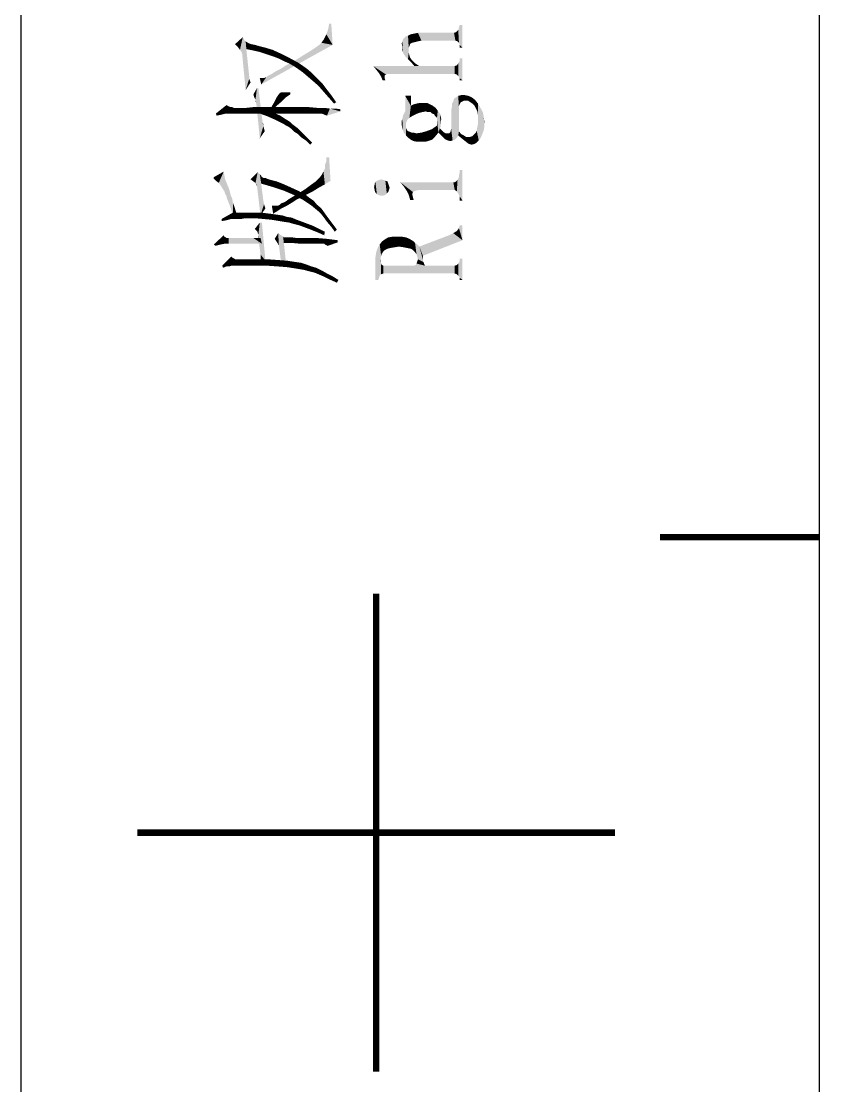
# Model space of a CAD drawing. Header units: millimetres. Extents: x 336 to 634, y 189 to 399.
# Drawn here: x 336.55 to 361.65, y 312 to 345.32 of the extents above; entities that cross this region are included whole.
import ezdxf

# ---------------------------------------------------------------- set-up
doc = ezdxf.new("R2010")
doc.units = ezdxf.units.MM

msp = doc.modelspace()

# ---------------------------------------------------------------- linework, layer by layer
at = {"color": 3, "linetype": 'Continuous'}
msp.add_line((336.54993, 189.17685), (336.54993, 399.17685), dxfattribs=at)
at = {"color": 7, "linetype": 'Continuous'}
msp.add_line((361.54993, 194.17685), (361.54993, 394.17685), dxfattribs=at)
at = {"color": 7, "linetype": 'Continuous', "const_width": 0.2}
for points in [[(361.54993, 329.17685), (356.54993, 329.17685)], [(347.66646, 327.40102), (347.66646, 312.44478)], [(340.18834, 319.9229), (355.14458, 319.9229)]]:
    msp.add_lwpolyline(points, dxfattribs=at)
at = {"color": 3, "linetype": 'Continuous'}
for points in [[(346.16913, 345.1164), (346.19129, 345.24935), (346.30207, 344.58462)], [(346.19129, 345.24935), (346.25776, 345.24935), (346.30207, 344.58462)], [(350.27933, 344.58462), (350.25717, 345.1164), (350.27933, 345.20503)], [(350.27933, 344.58462), (350.27933, 345.20503), (350.36796, 344.49599)], [(350.36796, 344.49599), (350.27933, 345.20503), (350.36796, 345.20503)], [(346.05834, 344.82836), (346.10266, 344.91698), (346.30207, 344.58462)], [(346.10266, 344.91698), (346.14697, 345.02777), (346.30207, 344.58462)], [(346.14697, 345.02777), (346.16913, 345.1164), (346.30207, 344.58462)], [(348.66184, 344.14148), (348.59536, 344.85051), (348.66184, 344.87267)], [(348.75047, 344.62894), (348.66184, 344.87267), (348.75047, 344.91698)], [(348.66184, 344.14148), (348.66184, 344.87267), (348.68399, 344.34089)], [(348.68399, 344.40736), (348.68399, 344.34089), (348.66184, 344.87267)], [(348.68399, 344.49599), (348.68399, 344.40736), (348.66184, 344.87267)], [(348.70615, 344.54031), (348.68399, 344.49599), (348.66184, 344.87267)], [(348.72831, 344.60678), (348.70615, 344.54031), (348.66184, 344.87267)], [(348.75047, 344.62894), (348.72831, 344.60678), (348.66184, 344.87267)], [(348.79478, 344.6511), (348.75047, 344.91698), (348.86125, 344.93914)], [(348.75047, 344.91698), (348.79478, 344.6511), (348.75047, 344.62894)], [(348.86125, 344.93914), (348.88341, 344.67325), (348.79478, 344.6511)], [(348.97204, 344.69541), (348.86125, 344.93914), (348.97204, 344.9613)], [(348.97204, 344.69541), (348.88341, 344.67325), (348.86125, 344.93914)], [(348.97204, 344.9613), (349.08283, 344.71757), (348.97204, 344.69541)], [(349.08283, 344.71757), (348.97204, 344.9613), (350.10207, 344.9613)], [(350.10207, 344.9613), (350.14638, 344.71757), (349.08283, 344.71757)], [(350.14638, 344.71757), (350.10207, 344.9613), (350.16854, 344.98346)], [(350.16854, 344.98346), (350.21285, 344.69541), (350.14638, 344.71757)], [(350.21285, 344.69541), (350.16854, 344.98346), (350.23501, 345.04993)], [(350.23501, 345.04993), (350.25717, 344.6511), (350.21285, 344.69541)], [(350.25717, 344.6511), (350.23501, 345.04993), (350.25717, 345.1164)], [(350.25717, 345.1164), (350.27933, 344.58462), (350.25717, 344.6511)], [(343.33298, 344.51815), (343.24435, 344.60678), (343.48809, 344.82836)], [(343.48809, 344.82836), (343.39946, 344.42952), (343.33298, 344.51815)], [(343.48809, 344.82836), (343.44377, 344.36305), (343.39946, 344.42952)], [(343.48809, 344.82836), (343.46593, 344.31874), (343.44377, 344.36305)], [(343.48809, 344.82836), (343.57671, 343.16655), (343.46593, 344.31874)], [(343.48809, 344.82836), (343.5324, 344.73973), (343.57671, 343.16655)], [(343.57671, 343.16655), (343.5324, 344.73973), (343.57671, 344.69541)], [(343.59887, 344.45168), (343.57671, 344.69541), (343.64319, 344.6511)], [(343.57671, 343.16655), (343.57671, 344.69541), (343.59887, 344.45168)], [(343.64319, 344.6511), (343.82045, 344.40736), (343.59887, 344.45168)], [(343.64319, 344.6511), (343.6875, 344.62894), (343.82045, 344.40736)], [(343.6875, 344.62894), (343.75397, 344.60678), (343.82045, 344.40736)], [(343.82045, 344.40736), (343.75397, 344.60678), (343.86476, 344.58462)], [(343.86476, 344.58462), (344.01986, 344.36305), (343.82045, 344.40736)], [(344.01986, 344.36305), (343.86476, 344.58462), (344.01986, 344.54031)], [(344.01986, 344.54031), (344.19712, 344.49599), (344.21928, 344.29658)], [(344.01986, 344.54031), (344.21928, 344.29658), (344.01986, 344.36305)], [(344.21928, 343.56538), (346.30207, 344.58462), (344.06418, 343.34381)], [(344.21928, 343.56538), (344.24144, 343.58754), (346.30207, 344.58462)], [(344.24144, 343.58754), (344.2636, 343.6097), (346.30207, 344.58462)], [(344.2636, 343.6097), (344.30791, 343.63186), (346.30207, 344.58462)], [(344.30791, 343.63186), (344.39654, 343.67617), (346.30207, 344.58462)], [(344.39654, 343.67617), (344.46301, 343.72049), (346.30207, 344.58462)], [(344.46301, 343.72049), (344.5738, 343.78696), (346.30207, 344.58462)], [(344.5738, 343.78696), (344.70674, 343.85343), (346.30207, 344.58462)], [(344.70674, 343.85343), (344.83969, 343.94206), (346.30207, 344.58462)], [(344.83969, 343.94206), (345.12773, 344.09716), (346.30207, 344.58462)], [(345.12773, 344.09716), (345.37147, 344.25226), (346.30207, 344.58462)], [(345.37147, 344.25226), (345.59304, 344.38521), (346.30207, 344.58462)], [(345.59304, 344.38521), (345.79245, 344.51815), (346.30207, 344.58462)], [(345.79245, 344.51815), (345.88108, 344.58462), (346.30207, 344.58462)], [(345.88108, 344.58462), (345.94756, 344.6511), (346.30207, 344.58462)], [(345.94756, 344.6511), (346.01403, 344.73973), (346.30207, 344.58462)], [(346.01403, 344.73973), (346.05834, 344.82836), (346.30207, 344.58462)], [(348.48458, 344.51815), (348.46242, 344.62894), (348.48458, 344.69541)], [(348.50673, 344.34089), (348.48458, 344.69541), (348.50673, 344.76188)], [(348.48458, 344.51815), (348.48458, 344.69541), (348.50673, 344.34089)], [(348.52889, 344.29658), (348.50673, 344.76188), (348.55105, 344.8062)], [(348.50673, 344.76188), (348.52889, 344.29658), (348.50673, 344.34089)], [(348.55105, 344.8062), (348.57321, 344.23011), (348.52889, 344.29658)], [(348.57321, 344.23011), (348.55105, 344.8062), (348.59536, 344.85051)], [(348.59536, 344.85051), (348.66184, 344.14148), (348.57321, 344.23011)], [(350.27933, 344.58462), (350.36796, 344.49599), (350.27933, 344.49599)], [(343.57671, 343.16655), (343.59887, 344.45168), (343.6875, 343.52107)], [(343.6875, 343.52107), (343.59887, 344.45168), (343.6875, 343.6097)], [(344.41869, 344.23011), (344.21928, 344.29658), (344.19712, 344.49599)], [(344.41869, 344.23011), (344.19712, 344.49599), (344.41869, 344.42952)], [(344.41869, 344.42952), (344.59596, 344.16363), (344.41869, 344.23011)], [(344.59596, 344.16363), (344.41869, 344.42952), (344.66243, 344.31874)], [(344.66243, 344.31874), (344.77322, 344.075), (344.59596, 344.16363)], [(344.92832, 344.00853), (344.77322, 344.075), (344.66243, 344.31874)], [(344.92832, 344.00853), (344.66243, 344.31874), (344.92832, 344.18579)], [(348.48458, 344.51815), (348.50673, 344.34089), (348.48458, 344.42952)], [(348.68399, 344.34089), (348.75047, 344.05285), (348.66184, 344.14148)], [(348.68399, 344.34089), (348.70615, 344.25226), (348.75047, 344.05285)], [(348.70615, 344.25226), (348.72831, 344.18579), (348.75047, 344.05285)], [(344.92832, 344.18579), (345.08342, 343.9199), (344.92832, 344.00853)], [(345.21636, 343.83127), (345.08342, 343.9199), (344.92832, 344.18579)], [(345.21636, 343.83127), (344.92832, 344.18579), (345.21636, 344.03069)], [(345.21636, 344.03069), (345.34931, 343.94206), (345.37147, 343.72049)], [(345.21636, 344.03069), (345.37147, 343.72049), (345.21636, 343.83127)], [(345.37147, 343.72049), (345.34931, 343.94206), (345.50441, 343.83127)], [(347.93064, 343.54323), (347.66475, 343.80912), (347.57612, 343.9199)], [(347.93064, 343.6097), (347.93064, 343.54323), (347.57612, 343.9199)], [(347.93064, 343.63186), (347.93064, 343.6097), (347.57612, 343.9199)], [(347.97496, 343.65401), (347.93064, 343.63186), (347.57612, 343.9199)], [(348.01927, 343.67617), (347.97496, 343.65401), (347.57612, 343.9199)], [(348.1079, 343.67617), (348.01927, 343.67617), (347.57612, 343.9199)], [(348.1079, 343.67617), (347.57612, 343.9199), (348.86125, 343.9199)], [(348.86125, 343.9199), (350.12422, 343.67617), (348.1079, 343.67617)], [(348.75047, 344.05285), (348.72831, 344.18579), (348.77262, 344.11932)], [(348.77262, 344.11932), (348.86125, 343.9199), (348.75047, 344.05285)], [(348.77262, 344.11932), (348.81694, 344.075), (348.86125, 343.9199)], [(348.86125, 343.9199), (348.81694, 344.075), (348.88341, 344.00853)], [(348.86125, 343.9199), (348.88341, 344.00853), (348.94988, 343.96422)], [(348.86125, 343.9199), (348.94988, 343.96422), (349.01635, 343.9199)], [(348.86125, 343.9199), (349.01635, 343.9199), (350.12422, 343.67617)], [(350.12422, 343.67617), (349.01635, 343.9199), (350.12422, 343.9199)], [(350.1907, 343.65401), (350.12422, 343.9199), (350.1907, 343.94206)], [(350.12422, 343.9199), (350.1907, 343.65401), (350.12422, 343.67617)], [(350.23501, 343.6097), (350.1907, 343.94206), (350.23501, 344.00853)], [(350.1907, 343.94206), (350.23501, 343.6097), (350.1907, 343.65401)], [(350.27933, 343.54323), (350.23501, 344.00853), (350.27933, 344.075)], [(350.23501, 344.00853), (350.27933, 343.54323), (350.23501, 343.6097)], [(350.27933, 344.075), (350.27933, 344.16363), (350.36796, 343.47675)], [(350.36796, 343.47675), (350.27933, 344.16363), (350.36796, 344.16363)], [(350.27933, 343.54323), (350.27933, 344.075), (350.36796, 343.47675)], [(344.06418, 343.34381), (344.01986, 343.54323), (344.08634, 343.54323)], [(344.06418, 343.34381), (344.15281, 343.54323), (344.21928, 343.56538)], [(344.06418, 343.34381), (344.08634, 343.54323), (344.15281, 343.54323)], [(344.15281, 343.54323), (344.19712, 343.56538), (344.21928, 343.56538)], [(345.50441, 343.83127), (345.52656, 343.58754), (345.37147, 343.72049)], [(345.52656, 343.58754), (345.50441, 343.83127), (345.65951, 343.69833)], [(345.65951, 343.69833), (345.68167, 343.4546), (345.52656, 343.58754)], [(345.68167, 343.4546), (345.65951, 343.69833), (345.81461, 343.54323)], [(345.81461, 343.54323), (345.85893, 343.2995), (345.68167, 343.4546)], [(345.85893, 343.2995), (345.81461, 343.54323), (345.96971, 343.38812)], [(347.93064, 343.54323), (347.75338, 343.69833), (347.66475, 343.80912)], [(347.93064, 343.54323), (347.81986, 343.58754), (347.75338, 343.69833)], [(347.93064, 343.54323), (347.86417, 343.47675), (347.81986, 343.58754)], [(347.93064, 343.54323), (347.9528, 343.47675), (347.86417, 343.47675)], [(350.27933, 343.54323), (350.36796, 343.47675), (350.27933, 343.47675)], [(343.6875, 343.52107), (343.73182, 343.41028), (343.57671, 343.16655)], [(343.88692, 342.8785), (343.82045, 343.03361), (343.93123, 343.23302)], [(343.93123, 343.23302), (343.90908, 342.76772), (343.88692, 342.8785)], [(343.93123, 343.23302), (344.01986, 341.65985), (343.90908, 342.76772)], [(343.93123, 343.23302), (343.97555, 343.23302), (344.01986, 341.65985)], [(344.01986, 341.65985), (343.97555, 343.23302), (344.10849, 342.14731)], [(345.96971, 343.38812), (346.01403, 343.12224), (345.85893, 343.2995)], [(346.01403, 343.12224), (345.96971, 343.38812), (346.10266, 343.21087)], [(346.10266, 343.21087), (346.16913, 342.94498), (346.01403, 343.12224)], [(346.16913, 342.94498), (346.10266, 343.21087), (346.25776, 343.01145)], [(343.88692, 342.8785), (343.8426, 342.94498), (343.82045, 343.03361)], [(343.88692, 342.8785), (343.90908, 342.76772), (343.88692, 342.81203)], [(344.48517, 342.81203), (344.52948, 342.90066), (344.55164, 342.67909)], [(344.55164, 342.67909), (344.52948, 342.90066), (344.55164, 342.94498)], [(344.55164, 342.94498), (344.59596, 343.01145), (344.70674, 342.81203)], [(344.55164, 342.94498), (344.70674, 342.81203), (344.55164, 342.67909)], [(344.59596, 343.01145), (344.61811, 343.03361), (344.70674, 342.81203)], [(344.61811, 343.03361), (344.64027, 343.07792), (344.70674, 342.81203)], [(344.64027, 343.07792), (344.66243, 343.07792), (344.70674, 342.81203)], [(344.66243, 343.07792), (344.68459, 343.10008), (344.70674, 342.81203)], [(344.70674, 342.81203), (344.68459, 343.10008), (344.75106, 343.10008)], [(344.75106, 343.10008), (344.83969, 342.94498), (344.70674, 342.81203)], [(344.83969, 342.94498), (344.75106, 343.10008), (344.83969, 343.10008)], [(344.83969, 343.10008), (344.97263, 343.03361), (344.83969, 342.94498)], [(344.97263, 343.03361), (344.83969, 343.10008), (344.97263, 343.10008)], [(346.25776, 343.01145), (346.34639, 342.74556), (346.16913, 342.94498)], [(346.34639, 342.74556), (346.25776, 343.01145), (346.41286, 342.78988)], [(348.57321, 342.50183), (348.57321, 342.98929), (348.59536, 341.74848)], [(348.59536, 341.99221), (348.59536, 341.74848), (348.57321, 342.98929)], [(348.59536, 342.03652), (348.59536, 341.99221), (348.57321, 342.98929)], [(348.59536, 342.12515), (348.59536, 342.03652), (348.57321, 342.98929)], [(348.63968, 342.23594), (348.59536, 342.12515), (348.57321, 342.98929)], [(348.70615, 342.30241), (348.63968, 342.23594), (348.57321, 342.98929)], [(348.75047, 342.67909), (348.70615, 342.30241), (348.57321, 342.98929)], [(348.75047, 342.67909), (348.57321, 342.98929), (348.75047, 342.98929)], [(350.07991, 342.81203), (350.10207, 342.90066), (350.12422, 341.61553)], [(350.12422, 341.61553), (350.10207, 342.90066), (350.16854, 342.94498)], [(350.16854, 342.94498), (350.1907, 341.68201), (350.12422, 341.61553)], [(350.23501, 341.74848), (350.16854, 342.94498), (350.23501, 342.98929)], [(350.23501, 341.74848), (350.1907, 341.68201), (350.16854, 342.94498)], [(350.32364, 342.78988), (350.23501, 342.98929), (350.32364, 343.01145)], [(350.25717, 342.03652), (350.25717, 341.88142), (350.23501, 342.98929)], [(350.25717, 342.14731), (350.25717, 342.03652), (350.23501, 342.98929)], [(350.25717, 342.23594), (350.25717, 342.14731), (350.23501, 342.98929)], [(350.25717, 342.32457), (350.25717, 342.23594), (350.23501, 342.98929)], [(350.25717, 342.43536), (350.25717, 342.32457), (350.23501, 342.98929)], [(350.25717, 342.54614), (350.25717, 342.43536), (350.23501, 342.98929)], [(350.25717, 342.61262), (350.25717, 342.54614), (350.23501, 342.98929)], [(350.25717, 342.67909), (350.25717, 342.61262), (350.23501, 342.98929)], [(350.27933, 342.7234), (350.25717, 342.67909), (350.23501, 342.98929)], [(350.30148, 342.76772), (350.27933, 342.7234), (350.23501, 342.98929)], [(350.32364, 342.78988), (350.30148, 342.76772), (350.23501, 342.98929)], [(350.23501, 341.74848), (350.23501, 342.98929), (350.25717, 341.88142)], [(350.32364, 343.01145), (350.36796, 342.81203), (350.32364, 342.78988)], [(350.41227, 342.83419), (350.36796, 342.81203), (350.32364, 343.01145)], [(350.41227, 342.83419), (350.32364, 343.01145), (350.43443, 343.01145)], [(350.43443, 343.01145), (350.45659, 342.83419), (350.41227, 342.83419)], [(350.54521, 342.83419), (350.45659, 342.83419), (350.43443, 343.01145)], [(350.54521, 342.83419), (350.43443, 343.01145), (350.54521, 342.98929)], [(350.54521, 342.98929), (350.61169, 342.78988), (350.54521, 342.83419)], [(350.61169, 342.78988), (350.54521, 342.98929), (350.656, 342.94498)], [(350.656, 342.94498), (350.67816, 342.74556), (350.61169, 342.78988)], [(350.74463, 342.67909), (350.67816, 342.74556), (350.656, 342.94498)], [(350.74463, 342.67909), (350.656, 342.94498), (350.76679, 342.85635)], [(342.95631, 342.43536), (342.64611, 342.43536), (342.97847, 342.70125)], [(342.97847, 342.70125), (343.02278, 342.43536), (342.95631, 342.43536)], [(343.02278, 342.43536), (342.97847, 342.70125), (343.04494, 342.65693)], [(343.04494, 342.65693), (343.0671, 342.43536), (343.02278, 342.43536)], [(343.0671, 342.43536), (343.04494, 342.65693), (343.11141, 342.63477)], [(343.11141, 342.63477), (343.15573, 342.43536), (343.0671, 342.43536)], [(343.15573, 342.43536), (343.11141, 342.63477), (343.15573, 342.63477)], [(343.15573, 342.63477), (343.20004, 342.61262), (343.26651, 342.43536)], [(343.15573, 342.63477), (343.26651, 342.43536), (343.15573, 342.43536)], [(343.20004, 342.61262), (343.24435, 342.61262), (343.26651, 342.43536)], [(343.26651, 342.43536), (343.24435, 342.61262), (343.33298, 342.61262)], [(343.33298, 342.61262), (343.42161, 342.43536), (343.26651, 342.43536)], [(343.42161, 342.43536), (343.33298, 342.61262), (343.44377, 342.61262)], [(343.44377, 342.61262), (343.62103, 342.43536), (343.42161, 342.43536)], [(343.44377, 342.61262), (343.59887, 342.61262), (343.62103, 342.43536)], [(343.62103, 342.43536), (343.59887, 342.61262), (343.79829, 342.63477)], [(343.79829, 342.63477), (343.86476, 342.43536), (343.62103, 342.43536)], [(343.86476, 342.43536), (343.79829, 342.63477), (344.04202, 342.63477)], [(344.04202, 342.63477), (344.15281, 342.43536), (343.86476, 342.43536)], [(344.15281, 342.43536), (344.04202, 342.63477), (344.33007, 342.63477)], [(344.33007, 342.63477), (344.46301, 342.43536), (344.15281, 342.43536)], [(344.46301, 342.43536), (344.33007, 342.63477), (344.66243, 342.63477)], [(344.41869, 342.52399), (344.35222, 342.5683), (344.41869, 342.70125)], [(344.41869, 342.70125), (344.48517, 342.81203), (344.55164, 342.67909)], [(344.41869, 342.70125), (344.55164, 342.67909), (344.41869, 342.52399)], [(344.66243, 342.63477), (344.77322, 342.43536), (344.46301, 342.43536)], [(344.77322, 342.43536), (344.66243, 342.63477), (344.97263, 342.63477)], [(344.97263, 342.63477), (345.0391, 342.43536), (344.77322, 342.43536)], [(345.28283, 342.43536), (345.0391, 342.43536), (344.97263, 342.63477)], [(345.28283, 342.43536), (344.97263, 342.63477), (345.28283, 342.63477)], [(345.28283, 342.63477), (345.48225, 342.43536), (345.28283, 342.43536)], [(345.48225, 342.43536), (345.28283, 342.63477), (345.57088, 342.63477)], [(345.57088, 342.63477), (345.63735, 342.43536), (345.48225, 342.43536)], [(345.7703, 342.43536), (345.63735, 342.43536), (345.57088, 342.63477)], [(345.7703, 342.43536), (345.57088, 342.63477), (345.81461, 342.61262)], [(345.81461, 342.61262), (345.83677, 342.43536), (345.7703, 342.43536)], [(345.88108, 342.43536), (345.83677, 342.43536), (345.81461, 342.61262)], [(345.94756, 342.43536), (345.88108, 342.43536), (345.81461, 342.61262)], [(346.01403, 342.4132), (345.94756, 342.43536), (345.81461, 342.61262)], [(346.01403, 342.4132), (345.81461, 342.61262), (346.03619, 342.61262)], [(346.03619, 342.61262), (346.05834, 342.39104), (346.01403, 342.4132)], [(346.12482, 342.36888), (346.05834, 342.39104), (346.03619, 342.61262)], [(346.12482, 342.36888), (346.03619, 342.61262), (346.21345, 342.59046)], [(346.21345, 342.59046), (346.54581, 342.50183), (346.12482, 342.36888)], [(346.21345, 342.59046), (346.3907, 342.59046), (346.54581, 342.50183)], [(346.54581, 342.50183), (346.3907, 342.59046), (346.54581, 342.5683)], [(348.75047, 342.67909), (348.81694, 342.36888), (348.70615, 342.30241)], [(348.81694, 342.36888), (348.75047, 342.67909), (348.83909, 342.7234)], [(348.83909, 342.7234), (348.90557, 342.4132), (348.81694, 342.36888)], [(348.90557, 342.4132), (348.83909, 342.7234), (348.92772, 342.74556)], [(348.92772, 342.74556), (349.01635, 342.45751), (348.90557, 342.4132)], [(349.01635, 342.45751), (348.92772, 342.74556), (349.03851, 342.76772)], [(349.03851, 342.76772), (349.10498, 342.47967), (349.01635, 342.45751)], [(349.10498, 342.47967), (349.03851, 342.76772), (349.1493, 342.76772)], [(349.1493, 342.76772), (349.21577, 342.50183), (349.10498, 342.47967)], [(349.21577, 342.50183), (349.1493, 342.76772), (349.26009, 342.76772)], [(349.26009, 342.76772), (349.28224, 342.47967), (349.21577, 342.50183)], [(349.28224, 342.47967), (349.26009, 342.76772), (349.34872, 342.7234)], [(349.34872, 342.7234), (349.37087, 342.47967), (349.28224, 342.47967)], [(349.41519, 342.43536), (349.37087, 342.47967), (349.34872, 342.7234)], [(349.41519, 342.43536), (349.34872, 342.7234), (349.43735, 342.67909)], [(349.43735, 342.67909), (349.48166, 342.4132), (349.41519, 342.43536)], [(349.50382, 342.36888), (349.48166, 342.4132), (349.43735, 342.67909)], [(349.50382, 342.36888), (349.43735, 342.67909), (349.52597, 342.61262)], [(349.52597, 342.61262), (349.54813, 342.32457), (349.50382, 342.36888)], [(349.57029, 342.30241), (349.54813, 342.32457), (349.52597, 342.61262)], [(349.57029, 342.30241), (349.52597, 342.61262), (349.59245, 342.52399)], [(350.01344, 342.52399), (350.0356, 342.63477), (350.05775, 341.59338)], [(350.05775, 341.59338), (350.0356, 342.74556), (350.07991, 342.81203)], [(350.0356, 342.63477), (350.0356, 342.74556), (350.05775, 341.59338)], [(350.07991, 342.81203), (350.12422, 341.61553), (350.05775, 341.59338)], [(350.76679, 342.85635), (350.78895, 342.59046), (350.74463, 342.67909)], [(350.83326, 342.50183), (350.78895, 342.59046), (350.76679, 342.85635)], [(350.83326, 342.50183), (350.76679, 342.85635), (350.85542, 342.74556)], [(350.85542, 342.74556), (350.85542, 342.36888), (350.83326, 342.50183)], [(350.85542, 342.36888), (350.85542, 342.74556), (350.87758, 341.59338)], [(350.94405, 341.68201), (350.87758, 341.59338), (350.85542, 342.74556)], [(350.94405, 341.68201), (350.85542, 342.74556), (350.94405, 342.59046)], [(350.94405, 342.59046), (350.98836, 341.79279), (350.94405, 341.68201)], [(350.98836, 341.79279), (350.94405, 342.59046), (351.01052, 342.45751)], [(342.77905, 342.39104), (342.66826, 342.36888), (342.64611, 342.43536)], [(342.86768, 342.4132), (342.77905, 342.39104), (342.64611, 342.43536)], [(342.95631, 342.43536), (342.86768, 342.4132), (342.64611, 342.43536)], [(344.2636, 342.34673), (344.01986, 342.43536), (344.35222, 342.52399)], [(344.35222, 342.52399), (344.46301, 342.2581), (344.2636, 342.34673)], [(344.46301, 342.2581), (344.35222, 342.52399), (344.50733, 342.43536)], [(344.50733, 342.43536), (344.64027, 342.16947), (344.46301, 342.2581)], [(344.64027, 342.16947), (344.50733, 342.43536), (344.66243, 342.36888)], [(344.66243, 342.36888), (344.77322, 342.103), (344.64027, 342.16947)], [(344.77322, 342.103), (344.66243, 342.36888), (344.79537, 342.28026)], [(344.79537, 342.28026), (344.83969, 342.05868), (344.77322, 342.103)], [(344.83969, 342.05868), (344.79537, 342.28026), (344.90616, 342.21378)], [(344.90616, 342.21378), (344.92832, 342.01437), (344.83969, 342.05868)], [(344.92832, 342.01437), (344.90616, 342.21378), (344.97263, 342.16947)], [(348.48458, 341.99221), (348.46242, 342.21378), (348.48458, 342.2581)], [(348.46242, 342.14731), (348.46242, 342.21378), (348.48458, 341.99221)], [(348.50673, 341.90358), (348.48458, 342.2581), (348.50673, 342.36888)], [(348.48458, 342.2581), (348.50673, 341.90358), (348.48458, 341.99221)], [(348.52889, 341.83711), (348.50673, 342.36888), (348.57321, 342.50183)], [(348.50673, 342.36888), (348.52889, 341.83711), (348.50673, 341.90358)], [(348.57321, 342.50183), (348.59536, 341.74848), (348.52889, 341.83711)], [(349.57029, 342.30241), (349.59245, 342.52399), (349.6146, 341.83711)], [(349.57029, 342.28026), (349.57029, 342.30241), (349.6146, 341.83711)], [(349.57029, 342.23594), (349.57029, 342.28026), (349.6146, 341.83711)], [(349.57029, 342.19163), (349.57029, 342.23594), (349.6146, 341.83711)], [(349.65892, 341.97005), (349.6146, 341.83711), (349.59245, 342.52399)], [(349.65892, 341.97005), (349.59245, 342.52399), (349.65892, 342.43536)], [(349.65892, 342.43536), (349.68108, 342.01437), (349.65892, 341.97005)], [(349.68108, 342.08084), (349.68108, 342.01437), (349.65892, 342.43536)], [(349.68108, 342.14731), (349.68108, 342.08084), (349.65892, 342.43536)], [(349.68108, 342.14731), (349.65892, 342.43536), (349.68108, 342.34673)], [(349.68108, 342.34673), (349.70323, 342.2581), (349.68108, 342.14731)], [(350.01344, 342.03652), (350.01344, 342.52399), (350.05775, 341.59338)], [(350.85542, 342.2581), (350.85542, 342.36888), (350.87758, 341.59338)], [(350.85542, 342.12515), (350.85542, 342.2581), (350.87758, 341.59338)], [(351.01052, 342.45751), (351.03268, 341.90358), (350.98836, 341.79279)], [(351.03268, 341.90358), (351.01052, 342.45751), (351.03268, 342.32457)], [(351.03268, 342.32457), (351.05483, 342.03652), (351.03268, 341.90358)], [(351.05483, 342.03652), (351.03268, 342.32457), (351.05483, 342.16947)], [(344.01986, 341.65985), (344.10849, 342.14731), (344.13065, 342.03652)], [(344.13065, 342.03652), (344.17497, 341.88142), (344.01986, 341.65985)], [(344.13065, 342.03652), (344.10849, 342.14731), (344.13065, 342.103)], [(344.13065, 342.03652), (344.15281, 341.97005), (344.17497, 341.88142)], [(344.97263, 342.16947), (345.01695, 341.94789), (344.92832, 342.01437)], [(345.01695, 341.94789), (344.97263, 342.16947), (345.0391, 342.103)], [(345.0391, 342.103), (345.10558, 341.85926), (345.01695, 341.94789)], [(345.10558, 341.85926), (345.0391, 342.103), (345.12773, 342.03652)], [(345.12773, 342.03652), (345.21636, 341.79279), (345.10558, 341.85926)], [(345.21636, 341.79279), (345.12773, 342.03652), (345.21636, 341.97005)], [(345.21636, 341.97005), (345.30499, 341.88142), (345.32715, 341.68201)], [(345.21636, 341.97005), (345.32715, 341.68201), (345.21636, 341.79279)], [(345.32715, 341.68201), (345.30499, 341.88142), (345.41578, 341.77064)], [(348.46242, 342.14731), (348.48458, 341.99221), (348.46242, 342.08084)], [(348.59536, 341.99221), (348.61752, 341.94789), (348.66184, 341.68201)], [(348.59536, 341.99221), (348.66184, 341.68201), (348.59536, 341.74848)], [(348.61752, 341.94789), (348.63968, 341.90358), (348.66184, 341.68201)], [(348.66184, 341.68201), (348.63968, 341.90358), (348.66184, 341.88142)], [(348.66184, 341.88142), (348.72831, 341.85926), (348.75047, 341.61553)], [(348.66184, 341.88142), (348.75047, 341.61553), (348.66184, 341.68201)], [(349.19361, 341.54906), (349.08283, 341.83711), (349.23793, 341.88142)], [(349.23793, 341.88142), (349.28224, 341.57122), (349.19361, 341.54906)], [(349.41519, 341.61553), (349.23793, 341.88142), (349.41519, 341.94789)], [(349.34872, 341.59338), (349.28224, 341.57122), (349.23793, 341.88142)], [(349.41519, 341.61553), (349.34872, 341.59338), (349.23793, 341.88142)], [(349.50382, 341.70416), (349.41519, 341.94789), (349.57029, 342.05868)], [(349.41519, 341.94789), (349.50382, 341.70416), (349.41519, 341.61553)], [(349.57029, 342.05868), (349.6146, 341.83711), (349.50382, 341.70416)], [(349.57029, 342.12515), (349.57029, 342.19163), (349.6146, 341.83711)], [(349.57029, 342.05868), (349.57029, 342.12515), (349.6146, 341.83711)], [(349.65892, 341.97005), (349.72539, 341.72632), (349.6146, 341.83711)], [(349.72539, 341.72632), (349.65892, 341.97005), (349.72539, 341.90358)], [(349.72539, 341.90358), (349.76971, 341.85926), (349.81402, 341.63769)], [(349.72539, 341.90358), (349.81402, 341.63769), (349.72539, 341.72632)], [(349.99128, 341.85926), (350.01344, 341.94789), (350.05775, 341.59338)], [(350.01344, 341.94789), (350.01344, 342.03652), (350.05775, 341.59338)], [(350.25717, 341.88142), (350.36796, 341.63769), (350.23501, 341.74848)], [(350.25717, 341.88142), (350.32364, 341.79279), (350.36796, 341.63769)], [(350.8111, 341.5269), (350.78895, 341.83711), (350.8111, 341.90358)], [(350.8111, 341.90358), (350.83326, 342.01437), (350.87758, 341.59338)], [(350.8111, 341.90358), (350.87758, 341.59338), (350.8111, 341.5269)], [(350.83326, 342.01437), (350.85542, 342.12515), (350.87758, 341.59338)], [(345.41578, 341.77064), (345.46009, 341.59338), (345.32715, 341.68201)], [(345.46009, 341.59338), (345.41578, 341.77064), (345.52656, 341.65985)], [(345.52656, 341.65985), (345.59304, 341.46043), (345.46009, 341.59338)], [(345.59304, 341.46043), (345.52656, 341.65985), (345.65951, 341.5269)], [(348.75047, 341.61553), (348.72831, 341.85926), (348.77262, 341.83711)], [(348.77262, 341.83711), (348.83909, 341.57122), (348.75047, 341.61553)], [(348.83909, 341.57122), (348.77262, 341.83711), (348.83909, 341.83711)], [(348.83909, 341.83711), (348.92772, 341.81495), (348.94988, 341.54906)], [(348.83909, 341.83711), (348.94988, 341.54906), (348.83909, 341.57122)], [(349.06067, 341.54906), (348.92772, 341.81495), (349.08283, 341.83711)], [(349.06067, 341.54906), (348.94988, 341.54906), (348.92772, 341.81495)], [(349.08283, 341.83711), (349.19361, 341.54906), (349.06067, 341.54906)], [(349.81402, 341.63769), (349.76971, 341.85926), (349.83618, 341.81495)], [(349.83618, 341.81495), (349.90265, 341.59338), (349.81402, 341.63769)], [(349.90265, 341.59338), (349.83618, 341.81495), (349.90265, 341.81495)], [(349.90265, 341.81495), (349.94697, 341.81495), (349.99128, 341.57122)], [(349.90265, 341.81495), (349.99128, 341.57122), (349.90265, 341.59338)], [(349.99128, 341.57122), (349.94697, 341.81495), (349.99128, 341.85926)], [(349.99128, 341.85926), (350.05775, 341.59338), (349.99128, 341.57122)], [(350.36796, 341.63769), (350.32364, 341.79279), (350.41227, 341.74848)], [(350.41227, 341.74848), (350.47874, 341.54906), (350.36796, 341.63769)], [(350.47874, 341.54906), (350.41227, 341.74848), (350.47874, 341.70416)], [(350.47874, 341.70416), (350.54521, 341.70416), (350.56737, 341.48259)], [(350.47874, 341.70416), (350.56737, 341.48259), (350.47874, 341.54906)], [(350.56737, 341.48259), (350.54521, 341.70416), (350.61169, 341.70416)], [(350.61169, 341.70416), (350.656, 341.46043), (350.56737, 341.48259)], [(350.656, 341.46043), (350.61169, 341.70416), (350.67816, 341.72632)], [(350.67816, 341.72632), (350.74463, 341.48259), (350.656, 341.46043)], [(350.67816, 341.72632), (350.72247, 341.77064), (350.74463, 341.48259)], [(350.74463, 341.48259), (350.72247, 341.77064), (350.78895, 341.83711)], [(350.78895, 341.83711), (350.8111, 341.5269), (350.74463, 341.48259)], [(346.05834, 340.81787), (346.10266, 340.92865), (346.2356, 340.3304)], [(346.10266, 341.0616), (346.19129, 341.0616), (346.2356, 340.3304)], [(346.10266, 340.92865), (346.10266, 341.0616), (346.2356, 340.3304)], [(342.73473, 340.26393), (342.57963, 340.44119), (342.88984, 340.61845)], [(342.88984, 340.61845), (342.80121, 340.1753), (342.73473, 340.26393)], [(342.88984, 340.61845), (342.86768, 340.06452), (342.80121, 340.1753)], [(342.88984, 340.61845), (342.91199, 339.99804), (342.86768, 340.06452)], [(342.93415, 339.93157), (342.91199, 339.99804), (342.88984, 340.61845)], [(342.93415, 339.93157), (342.88984, 340.61845), (342.93415, 340.37472)], [(343.88692, 340.26393), (343.73182, 340.37472), (343.95339, 340.59629)], [(343.95339, 340.59629), (343.93123, 340.1753), (343.88692, 340.26393)], [(343.95339, 340.59629), (344.04202, 339.24469), (343.93123, 340.1753)], [(343.95339, 340.59629), (344.01986, 340.52982), (344.04202, 339.24469)], [(345.96971, 340.52982), (346.01403, 340.61845), (346.05834, 340.21962)], [(346.05834, 340.21962), (346.01403, 340.61845), (346.05834, 340.70708)], [(346.05834, 340.70708), (346.05834, 340.81787), (346.2356, 340.3304)], [(346.05834, 340.70708), (346.2356, 340.3304), (346.05834, 340.21962)], [(350.27933, 339.84294), (350.25717, 340.50766), (350.27933, 340.57414)], [(350.27933, 340.57414), (350.27933, 340.66277), (350.36796, 339.71)], [(350.36796, 339.71), (350.27933, 340.66277), (350.36796, 340.66277)], [(350.27933, 339.84294), (350.27933, 340.57414), (350.36796, 339.71)], [(342.57963, 340.44119), (342.64611, 340.3304), (342.57963, 340.39688)], [(342.73473, 340.26393), (342.64611, 340.3304), (342.57963, 340.44119)], [(342.93415, 340.37472), (342.97846, 339.84294), (342.93415, 339.93157)], [(343.00062, 339.75431), (342.97846, 339.84294), (342.93415, 340.37472)], [(343.04494, 339.64353), (343.00062, 339.75431), (342.93415, 340.37472)], [(343.04494, 339.64353), (342.93415, 340.37472), (343.04494, 340.10883)], [(343.88692, 340.26393), (343.82045, 340.30825), (343.73182, 340.37472)], [(343.93123, 340.1753), (343.90908, 340.19746), (343.88692, 340.26393)], [(344.06418, 340.24178), (344.04202, 339.24469), (344.01986, 340.52982)], [(344.06418, 340.24178), (344.01986, 340.52982), (344.06418, 340.48551)], [(344.04202, 339.24469), (344.06418, 340.24178), (344.13065, 339.71)], [(344.06418, 340.24178), (344.06418, 340.48551), (344.08633, 340.44119)], [(344.08633, 340.44119), (344.44085, 340.13099), (344.06418, 340.24178)], [(344.08633, 340.44119), (344.10849, 340.44119), (344.13065, 340.41903)], [(344.08633, 340.44119), (344.13065, 340.41903), (344.44085, 340.13099)], [(344.13065, 340.41903), (344.15281, 340.41903), (344.44085, 340.13099)], [(344.15281, 340.41903), (344.19712, 340.41903), (344.44085, 340.13099)], [(344.19712, 340.41903), (344.24144, 340.39688), (344.44085, 340.13099)], [(344.24144, 340.39688), (344.30791, 340.37472), (344.44085, 340.13099)], [(344.30791, 340.37472), (344.37438, 340.35256), (344.44085, 340.13099)], [(344.44085, 340.13099), (344.37438, 340.35256), (344.46301, 340.3304)], [(344.46301, 340.3304), (344.77322, 340.0202), (344.44085, 340.13099)], [(344.46301, 340.3304), (344.55164, 340.30825), (344.77322, 340.0202)], [(344.77322, 340.0202), (344.55164, 340.30825), (344.77322, 340.21962)], [(344.77322, 340.21962), (344.97263, 340.13099), (345.08342, 339.88726)], [(344.77322, 340.21962), (345.08342, 339.88726), (344.77322, 340.0202)], [(345.68167, 339.99804), (345.6152, 340.19746), (345.7703, 340.30825)], [(345.7703, 340.30825), (345.85893, 340.10883), (345.68167, 339.99804)], [(345.7703, 340.30825), (345.83677, 340.37472), (345.85893, 340.10883)], [(345.85893, 340.10883), (345.83677, 340.37472), (345.90324, 340.44119)], [(345.90324, 340.44119), (346.05834, 340.21962), (345.85893, 340.10883)], [(345.90324, 340.44119), (345.96971, 340.52982), (346.05834, 340.21962)], [(347.62044, 340.0202), (347.59828, 340.13099), (347.62044, 340.24178)], [(347.6426, 339.95373), (347.62044, 340.24178), (347.6426, 340.28609)], [(347.62044, 340.24178), (347.6426, 339.95373), (347.62044, 340.0202)], [(347.68691, 339.90941), (347.6426, 340.28609), (347.68691, 340.3304)], [(347.6426, 340.28609), (347.68691, 339.90941), (347.6426, 339.95373)], [(347.73123, 339.88726), (347.68691, 340.3304), (347.75338, 340.35256)], [(347.68691, 340.3304), (347.73123, 339.88726), (347.68691, 339.90941)], [(347.75338, 340.35256), (347.7977, 339.8651), (347.73123, 339.88726)], [(347.7977, 339.8651), (347.75338, 340.35256), (347.81986, 340.37472)], [(347.81986, 340.37472), (347.88633, 339.8651), (347.7977, 339.8651)], [(347.88633, 339.8651), (347.81986, 340.37472), (347.90849, 340.35256)], [(347.90849, 340.35256), (347.9528, 339.88726), (347.88633, 339.8651)], [(347.9528, 339.88726), (347.90849, 340.35256), (347.9528, 340.3304)], [(347.9528, 340.3304), (347.99711, 339.93157), (347.9528, 339.88726)], [(347.99711, 339.93157), (347.9528, 340.3304), (348.01927, 340.30825)], [(348.01927, 340.30825), (348.04143, 339.97589), (347.99711, 339.93157)], [(348.04143, 339.97589), (348.01927, 340.30825), (348.04143, 340.24178)], [(348.04143, 340.24178), (348.06359, 340.04236), (348.04143, 339.97589)], [(348.06359, 340.04236), (348.04143, 340.24178), (348.06359, 340.1753)], [(348.79478, 339.90941), (348.52889, 340.15315), (348.41811, 340.28609)], [(348.81694, 339.97589), (348.79478, 339.90941), (348.41811, 340.28609)], [(348.8391, 339.99804), (348.81694, 339.97589), (348.41811, 340.28609)], [(348.90557, 340.0202), (348.8391, 339.99804), (348.41811, 340.28609)], [(348.9942, 340.04236), (348.90557, 340.0202), (348.41811, 340.28609)], [(348.9942, 340.04236), (348.41811, 340.28609), (350.07991, 340.28609)], [(350.07991, 340.28609), (350.12422, 340.04236), (348.9942, 340.04236)], [(350.12422, 340.04236), (350.07991, 340.28609), (350.12422, 340.28609)], [(350.12422, 340.28609), (350.16854, 340.30825), (350.1907, 339.99804)], [(350.12422, 340.28609), (350.1907, 339.99804), (350.12422, 340.04236)], [(350.1907, 339.99804), (350.16854, 340.30825), (350.21285, 340.35256)], [(350.21285, 340.35256), (350.23501, 339.93157), (350.1907, 339.99804)], [(350.23501, 339.93157), (350.21285, 340.35256), (350.23501, 340.39688)], [(350.23501, 340.39688), (350.25717, 340.44119), (350.27933, 339.84294)], [(350.23501, 340.39688), (350.27933, 339.84294), (350.23501, 339.93157)], [(350.25717, 340.44119), (350.25717, 340.50766), (350.27933, 339.84294)], [(343.04494, 340.10883), (343.0671, 340.04236), (343.08925, 339.53274)], [(343.04494, 340.10883), (343.08925, 339.53274), (343.04494, 339.64353)], [(343.08925, 339.53274), (343.0671, 340.04236), (343.08925, 339.95373)], [(343.08925, 339.95373), (343.11141, 339.8651), (343.13357, 339.39979)], [(343.08925, 339.95373), (343.13357, 339.39979), (343.08925, 339.53274)], [(345.08342, 339.88726), (344.97263, 340.13099), (345.21636, 340.0202)], [(345.1942, 339.75431), (345.0391, 339.82078), (345.26068, 339.95373)], [(345.21636, 340.0202), (345.37147, 339.73216), (345.08342, 339.88726)], [(345.26068, 339.95373), (345.34931, 339.82078), (345.1942, 339.75431)], [(345.37147, 339.73216), (345.21636, 340.0202), (345.46009, 339.88726)], [(345.34931, 339.82078), (345.26068, 339.95373), (345.43794, 340.06452)], [(345.43794, 340.06452), (345.50441, 339.90941), (345.34931, 339.82078)], [(345.46009, 339.88726), (345.50441, 339.64353), (345.37147, 339.73216)], [(345.50441, 339.90941), (345.43794, 340.06452), (345.6152, 340.19746)], [(345.50441, 339.64353), (345.46009, 339.88726), (345.57088, 339.79863)], [(345.6152, 340.19746), (345.68167, 339.99804), (345.50441, 339.90941)], [(348.06359, 340.1753), (348.08574, 340.10883), (348.06359, 340.04236)], [(348.79478, 339.90941), (348.61752, 340.0202), (348.52889, 340.15315)], [(348.79478, 339.90941), (348.68399, 339.88726), (348.61752, 340.0202)], [(348.79478, 339.90941), (348.72831, 339.73216), (348.68399, 339.88726)], [(348.72831, 339.73216), (348.79478, 339.90941), (348.81694, 339.82078)], [(343.13357, 339.39979), (343.11141, 339.8651), (343.15573, 339.77647)], [(343.15573, 339.77647), (343.17788, 339.24469), (343.13357, 339.39979)], [(343.17788, 339.24469), (343.15573, 339.77647), (343.17788, 339.64353)], [(343.17788, 339.64353), (343.2222, 339.53274), (343.26651, 339.37764)], [(343.17788, 339.24469), (343.17788, 339.64353), (343.26651, 339.37764)], [(344.04202, 339.24469), (344.13065, 339.71), (344.15281, 339.59921)], [(344.15281, 339.59921), (344.19712, 339.46627), (344.04202, 339.24469)], [(344.46301, 339.31116), (344.44085, 339.28901), (344.39654, 339.5549)], [(344.46301, 339.31116), (344.39654, 339.5549), (344.46301, 339.5549)], [(344.46301, 339.5549), (344.48517, 339.33332), (344.46301, 339.31116)], [(344.48517, 339.33332), (344.46301, 339.5549), (344.50733, 339.5549)], [(344.50733, 339.5549), (344.52949, 339.35548), (344.48517, 339.33332)], [(344.52949, 339.35548), (344.50733, 339.5549), (344.52949, 339.5549)], [(344.52949, 339.5549), (344.55164, 339.5549), (344.59596, 339.39979)], [(344.52949, 339.5549), (344.59596, 339.39979), (344.52949, 339.35548)], [(344.55164, 339.5549), (344.5738, 339.5549), (344.59596, 339.39979)], [(344.59596, 339.39979), (344.5738, 339.5549), (344.59596, 339.5549)], [(344.59596, 339.5549), (344.64027, 339.57705), (344.66243, 339.44411)], [(344.59596, 339.5549), (344.66243, 339.44411), (344.59596, 339.39979)], [(344.66243, 339.44411), (344.64027, 339.57705), (344.68458, 339.62137)], [(344.68458, 339.62137), (344.75106, 339.48842), (344.66243, 339.44411)], [(344.75106, 339.48842), (344.68458, 339.62137), (344.75106, 339.64353)], [(344.83969, 339.53274), (344.75106, 339.64353), (344.83969, 339.68784)], [(344.75106, 339.64353), (344.83969, 339.53274), (344.75106, 339.48842)], [(344.83969, 339.68784), (344.92832, 339.75431), (344.95047, 339.59921)], [(344.83969, 339.68784), (344.95047, 339.59921), (344.83969, 339.53274)], [(344.95047, 339.59921), (344.92832, 339.75431), (345.0391, 339.82078)], [(345.0391, 339.82078), (345.06126, 339.66568), (344.95047, 339.59921)], [(345.1942, 339.75431), (345.06126, 339.66568), (345.0391, 339.82078)], [(345.57088, 339.79863), (345.63735, 339.5549), (345.50441, 339.64353)], [(345.63735, 339.5549), (345.57088, 339.79863), (345.70383, 339.71)], [(345.70383, 339.71), (345.7703, 339.44411), (345.63735, 339.5549)], [(345.7703, 339.44411), (345.70383, 339.71), (345.81461, 339.57705)], [(345.81461, 339.57705), (345.90324, 339.33332), (345.7703, 339.44411)], [(345.90324, 339.33332), (345.81461, 339.57705), (345.94756, 339.46627)], [(348.81694, 339.82078), (348.8391, 339.73216), (348.72831, 339.73216)], [(350.27933, 339.84294), (350.36796, 339.71), (350.27933, 339.71)], [(343.11141, 339.13391), (342.82337, 339.13391), (343.17788, 339.33332)], [(343.17788, 339.33332), (343.15573, 339.13391), (343.11141, 339.13391)], [(343.17788, 339.33332), (343.17788, 339.13391), (343.15573, 339.13391)], [(343.26651, 339.37764), (343.31083, 339.24469), (343.17788, 339.24469)], [(343.17788, 339.33332), (343.20004, 339.13391), (343.17788, 339.13391)], [(343.24435, 339.13391), (343.20004, 339.13391), (343.17788, 339.33332)], [(343.31083, 339.13391), (343.24435, 339.13391), (343.17788, 339.33332)], [(343.3773, 339.13391), (343.31083, 339.13391), (343.17788, 339.33332)], [(343.3773, 339.13391), (343.17788, 339.33332), (343.42162, 339.33332)], [(343.42162, 339.33332), (343.44377, 339.13391), (343.3773, 339.13391)], [(343.55456, 339.15606), (343.44377, 339.13391), (343.42162, 339.33332)], [(343.64319, 339.15606), (343.55456, 339.15606), (343.42162, 339.33332)], [(343.64319, 339.15606), (343.42162, 339.33332), (343.64319, 339.33332)], [(343.64319, 339.33332), (343.86476, 339.33332), (343.88692, 339.15606)], [(343.64319, 339.33332), (343.88692, 339.15606), (343.64319, 339.15606)], [(343.88692, 339.15606), (343.86476, 339.33332), (344.06418, 339.33332)], [(344.06418, 339.33332), (344.13065, 339.13391), (343.88692, 339.15606)], [(344.13065, 339.13391), (344.06418, 339.33332), (344.24144, 339.31116)], [(344.24144, 339.31116), (344.37438, 339.11175), (344.13065, 339.13391)], [(344.37438, 339.11175), (344.24144, 339.31116), (344.4187, 339.28901)], [(344.4187, 339.28901), (344.64027, 339.06743), (344.37438, 339.11175)], [(344.4187, 339.28901), (344.5738, 339.26685), (344.64027, 339.06743)], [(344.64027, 339.06743), (344.5738, 339.26685), (344.7289, 339.24469)], [(344.7289, 339.24469), (344.77322, 339.04528), (344.64027, 339.06743)], [(344.77322, 339.04528), (344.7289, 339.24469), (344.86184, 339.20038)], [(345.94756, 339.46627), (346.01403, 339.20038), (345.90324, 339.33332)], [(346.01403, 339.20038), (345.94756, 339.46627), (346.05834, 339.31116)], [(346.05834, 339.31116), (346.12481, 339.04528), (346.01403, 339.20038)], [(346.12481, 339.04528), (346.05834, 339.31116), (346.16913, 339.15606)], [(342.82337, 339.13391), (342.95631, 339.08959), (342.82337, 339.06743)], [(343.04494, 339.11175), (342.95631, 339.08959), (342.82337, 339.13391)], [(343.11141, 339.13391), (343.04494, 339.11175), (342.82337, 339.13391)], [(343.93123, 338.75723), (343.86476, 338.8237), (344.01986, 339.02312)], [(344.01986, 339.02312), (343.95339, 338.71292), (343.93123, 338.75723)], [(344.01986, 339.02312), (343.97555, 338.64644), (343.95339, 338.71292)], [(344.01986, 339.02312), (344.01986, 338.2033), (343.97555, 338.64644)], [(344.01986, 339.02312), (344.04202, 338.02604), (344.01986, 338.2033)], [(344.04202, 338.02604), (344.01986, 339.02312), (344.08633, 339.02312)], [(344.04202, 338.02604), (344.08633, 339.02312), (344.19712, 337.82662)], [(344.86184, 339.20038), (344.92832, 339.02312), (344.77322, 339.04528)], [(344.92832, 339.02312), (344.86184, 339.20038), (345.01695, 339.17822)], [(345.01695, 339.17822), (345.08342, 338.9788), (344.92832, 339.02312)], [(345.08342, 338.9788), (345.01695, 339.17822), (345.17205, 339.11175)], [(345.17205, 339.11175), (345.26068, 338.93449), (345.08342, 338.9788)], [(345.26068, 338.93449), (345.17205, 339.11175), (345.34931, 339.04528)], [(345.34931, 339.04528), (345.43794, 338.86802), (345.26068, 338.93449)], [(345.43794, 338.86802), (345.34931, 339.04528), (345.52656, 338.9788)], [(345.52656, 338.9788), (345.6152, 338.80154), (345.43794, 338.86802)], [(345.6152, 338.80154), (345.52656, 338.9788), (345.70383, 338.91233)], [(345.70383, 338.91233), (345.83677, 338.71292), (345.6152, 338.80154)], [(345.83677, 338.71292), (345.70383, 338.91233), (345.88108, 338.8237)], [(346.16913, 339.15606), (346.25776, 338.89017), (346.12481, 339.04528)], [(346.25776, 338.89017), (346.16913, 339.15606), (346.30207, 338.9788)], [(346.30207, 338.9788), (346.36855, 338.73507), (346.25776, 338.89017)], [(346.36855, 338.73507), (346.30207, 338.9788), (346.43502, 338.80154)], [(350.25717, 338.84586), (350.27933, 338.93449), (350.36795, 338.46918)], [(350.36795, 338.46918), (350.27933, 338.93449), (350.36795, 338.93449)], [(342.80121, 338.33624), (342.57963, 338.33624), (342.88984, 338.62429)], [(342.88984, 338.62429), (342.91199, 338.3584), (342.80121, 338.33624)], [(342.91199, 338.3584), (342.88984, 338.62429), (342.91199, 338.57997)], [(342.91199, 338.57997), (342.95631, 338.55781), (343.04494, 338.3584)], [(342.91199, 338.57997), (343.04494, 338.3584), (342.91199, 338.3584)], [(342.95631, 338.55781), (342.97846, 338.53566), (343.04494, 338.3584)], [(343.95339, 338.71292), (343.97555, 338.64644), (343.95339, 338.69076)], [(343.97555, 338.57997), (343.97555, 338.64644), (343.99771, 338.3584)], [(344.01986, 338.2033), (343.99771, 338.3584), (343.97555, 338.64644)], [(343.97555, 338.57997), (343.99771, 338.3584), (343.97555, 338.46918)], [(344.52949, 338.44703), (344.48517, 338.5135), (344.59596, 338.69076)], [(344.59596, 338.69076), (344.5738, 338.38055), (344.52949, 338.44703)], [(344.59596, 338.69076), (344.59596, 338.33624), (344.5738, 338.38055)], [(344.59596, 338.69076), (344.61811, 338.31408), (344.59596, 338.33624)], [(344.68458, 337.7823), (344.61811, 338.31408), (344.59596, 338.69076)], [(344.68458, 337.7823), (344.59596, 338.69076), (344.68458, 338.62429)], [(344.68458, 338.62429), (344.75106, 338.57997), (344.83969, 337.7823)], [(344.68458, 338.62429), (344.83969, 337.7823), (344.68458, 337.7823)], [(344.77322, 338.38055), (344.75106, 338.57997), (344.79537, 338.55781)], [(344.75106, 338.57997), (344.77322, 338.38055), (344.83969, 337.7823)], [(344.79537, 338.55781), (345.06126, 338.38055), (344.77322, 338.38055)], [(344.79537, 338.55781), (344.83969, 338.55781), (345.06126, 338.38055)], [(344.83969, 338.55781), (344.884, 338.55781), (345.06126, 338.38055)], [(344.884, 338.55781), (344.95047, 338.55781), (345.06126, 338.38055)], [(344.95047, 338.55781), (345.0391, 338.55781), (345.06126, 338.38055)], [(345.06126, 338.38055), (345.0391, 338.55781), (345.1942, 338.53566)], [(345.88108, 338.8237), (346.03619, 338.62429), (345.83677, 338.71292)], [(346.03619, 338.62429), (345.88108, 338.8237), (346.05834, 338.73507)], [(348.01927, 338.2033), (347.93064, 338.49134), (348.04143, 338.55781)], [(348.04143, 338.55781), (348.1079, 338.22545), (348.01927, 338.2033)], [(348.1079, 338.22545), (348.04143, 338.55781), (348.17437, 338.57997)], [(348.17437, 338.57997), (348.24085, 338.24761), (348.1079, 338.22545)], [(348.24085, 338.24761), (348.17437, 338.57997), (348.32948, 338.57997)], [(348.32948, 338.57997), (348.37379, 338.26977), (348.24085, 338.24761)], [(348.37379, 338.26977), (348.32948, 338.57997), (348.46242, 338.57997)], [(348.46242, 338.57997), (348.52889, 338.24761), (348.37379, 338.26977)], [(348.52889, 338.24761), (348.46242, 338.57997), (348.59536, 338.55781)], [(348.59536, 338.55781), (348.63968, 338.22545), (348.52889, 338.24761)], [(348.63968, 338.22545), (348.59536, 338.55781), (348.70615, 338.5135)], [(349.12714, 337.98172), (349.01635, 338.26977), (349.94697, 338.62429)], [(349.94697, 338.62429), (350.36795, 338.46918), (349.12714, 337.98172)], [(349.94697, 338.62429), (350.07991, 338.69076), (350.36795, 338.46918)], [(350.07991, 338.69076), (350.1907, 338.75723), (350.36795, 338.46918)], [(350.1907, 338.75723), (350.25717, 338.84586), (350.36795, 338.46918)], [(342.71258, 338.31408), (342.62395, 338.29192), (342.57963, 338.33624)], [(342.80121, 338.33624), (342.71258, 338.31408), (342.57963, 338.33624)], [(342.97846, 338.53566), (343.02278, 338.53566), (343.04494, 338.3584)], [(343.04494, 338.3584), (343.02278, 338.53566), (343.04494, 338.53566)], [(343.04494, 338.53566), (343.11141, 338.53566), (344.08633, 338.3584)], [(343.04494, 338.53566), (344.08633, 338.3584), (343.04494, 338.3584)], [(343.11141, 338.53566), (343.20004, 338.53566), (344.08633, 338.3584)], [(343.20004, 338.53566), (343.31083, 338.53566), (344.08633, 338.3584)], [(343.31083, 338.53566), (343.44377, 338.53566), (344.08633, 338.3584)], [(343.44377, 338.53566), (343.62103, 338.53566), (344.08633, 338.3584)], [(343.62103, 338.53566), (343.82045, 338.53566), (344.08633, 338.3584)], [(343.82045, 338.53566), (344.04202, 338.53566), (344.08633, 338.3584)], [(345.1942, 338.53566), (345.30499, 338.3584), (345.06126, 338.38055)], [(345.30499, 338.3584), (345.1942, 338.53566), (345.37147, 338.53566)], [(345.37147, 338.53566), (345.52656, 338.3584), (345.30499, 338.3584)], [(345.52656, 338.3584), (345.37147, 338.53566), (345.59304, 338.53566)], [(345.59304, 338.53566), (345.70383, 338.3584), (345.52656, 338.3584)], [(345.83677, 338.3584), (345.70383, 338.3584), (345.59304, 338.53566)], [(345.83677, 338.3584), (345.59304, 338.53566), (345.83677, 338.53566)], [(345.83677, 338.53566), (345.94756, 338.3584), (345.83677, 338.3584)], [(346.01403, 338.3584), (345.94756, 338.3584), (345.83677, 338.53566)], [(346.03619, 338.3584), (346.01403, 338.3584), (345.83677, 338.53566)], [(346.03619, 338.3584), (345.83677, 338.53566), (346.10266, 338.5135)], [(346.10266, 338.5135), (346.05834, 338.33624), (346.03619, 338.3584)], [(346.10266, 338.5135), (346.14697, 338.29192), (346.05834, 338.33624)], [(346.45718, 338.40271), (346.14697, 338.29192), (346.10266, 338.5135)], [(346.45718, 338.40271), (346.10266, 338.5135), (346.45718, 338.46918)], [(347.66475, 338.09251), (347.70907, 338.22545), (347.73123, 337.22837)], [(347.77554, 337.36131), (347.70907, 338.22545), (347.77554, 338.33624)], [(347.75338, 337.29484), (347.73123, 337.22837), (347.70907, 338.22545)], [(347.77554, 337.36131), (347.75338, 337.29484), (347.70907, 338.22545)], [(347.84201, 338.04819), (347.77554, 338.33624), (347.84201, 338.42487)], [(347.77554, 338.33624), (347.7977, 337.89309), (347.81986, 337.40563)], [(347.77554, 338.33624), (347.81986, 337.40563), (347.77554, 337.36131)], [(347.81986, 337.98172), (347.7977, 337.89309), (347.77554, 338.33624)], [(347.84201, 338.04819), (347.81986, 337.98172), (347.77554, 338.33624)], [(347.93064, 338.15898), (347.84201, 338.42487), (347.93064, 338.49134)], [(347.84201, 338.42487), (347.88633, 338.11467), (347.84201, 338.04819)], [(347.93064, 338.15898), (347.88633, 338.11467), (347.84201, 338.42487)], [(347.93064, 338.49134), (348.01927, 338.2033), (347.93064, 338.15898)], [(348.70615, 338.5135), (348.75047, 338.2033), (348.63968, 338.22545)], [(348.81694, 338.15898), (348.75047, 338.2033), (348.70615, 338.5135)], [(348.81694, 338.15898), (348.70615, 338.5135), (348.81694, 338.44703)], [(348.81694, 338.44703), (348.88341, 338.09251), (348.81694, 338.15898)], [(348.88341, 338.09251), (348.81694, 338.44703), (348.88341, 338.38055)], [(348.88341, 338.38055), (348.92773, 338.02604), (348.88341, 338.09251)], [(348.94988, 337.95956), (348.92773, 338.02604), (348.88341, 338.38055)], [(348.94988, 337.95956), (348.88341, 338.38055), (348.94988, 338.33624)], [(348.94988, 338.33624), (348.97204, 337.87093), (348.94988, 337.95956)], [(348.97204, 337.87093), (348.94988, 338.33624), (348.9942, 338.29192)], [(348.97204, 337.87093), (348.9942, 338.29192), (349.1493, 337.7823)], [(348.9942, 338.29192), (349.01635, 338.26977), (349.1493, 337.7823)], [(349.12714, 337.98172), (349.12714, 337.87093), (349.01635, 338.26977)], [(349.01635, 338.26977), (349.12714, 337.87093), (349.1493, 337.7823)], [(343.13357, 337.67152), (342.84552, 337.67152), (343.13357, 337.95956)], [(343.13357, 337.95956), (343.17788, 337.67152), (343.13357, 337.67152)], [(343.17788, 337.67152), (343.13357, 337.95956), (343.17788, 337.91525)], [(343.17788, 337.91525), (343.2222, 337.67152), (343.17788, 337.67152)], [(343.2222, 337.67152), (343.17788, 337.91525), (343.2222, 337.89309)], [(343.2222, 337.89309), (343.24435, 337.87093), (343.26651, 337.67152)], [(343.2222, 337.89309), (343.26651, 337.67152), (343.2222, 337.67152)], [(344.04202, 338.02604), (344.19712, 337.82662), (344.04202, 337.82662)], [(347.6426, 337.93741), (347.66475, 338.09251), (347.73123, 337.22837)], [(347.6426, 337.93741), (347.73123, 337.22837), (347.6426, 337.22837)], [(347.81986, 337.73799), (347.81986, 337.40563), (347.7977, 337.89309)], [(347.81986, 337.73799), (347.7977, 337.89309), (347.81986, 337.80446)], [(350.27933, 337.80446), (350.27933, 337.89309), (350.36795, 337.22837)], [(350.36795, 337.22837), (350.27933, 337.89309), (350.36795, 337.89309)], [(342.97846, 337.64936), (342.86768, 337.60505), (342.84552, 337.67152)], [(343.0671, 337.64936), (342.97846, 337.64936), (342.84552, 337.67152)], [(343.13357, 337.67152), (343.0671, 337.64936), (342.84552, 337.67152)], [(343.26651, 337.67152), (343.24435, 337.87093), (343.28867, 337.87093)], [(343.28867, 337.87093), (343.33298, 337.67152), (343.26651, 337.67152)], [(343.28867, 337.87093), (343.31083, 337.87093), (343.33298, 337.67152)], [(343.33298, 337.67152), (343.31083, 337.87093), (343.35514, 337.87093)], [(343.35514, 337.87093), (343.42162, 337.67152), (343.33298, 337.67152)], [(343.42162, 337.67152), (343.35514, 337.87093), (343.42162, 337.87093)], [(343.42162, 337.87093), (343.48809, 337.87093), (343.51024, 337.67152)], [(343.42162, 337.87093), (343.51024, 337.67152), (343.42162, 337.67152)], [(343.51024, 337.67152), (343.48809, 337.87093), (343.57672, 337.87093)], [(343.57672, 337.87093), (343.64319, 337.67152), (343.51024, 337.67152)], [(343.64319, 337.67152), (343.57672, 337.87093), (343.70966, 337.87093)], [(343.70966, 337.87093), (343.77613, 337.67152), (343.64319, 337.67152)], [(343.77613, 337.67152), (343.70966, 337.87093), (343.82045, 337.87093)], [(343.82045, 337.87093), (343.93123, 337.67152), (343.77613, 337.67152)], [(343.93123, 337.67152), (343.82045, 337.87093), (343.97555, 337.87093)], [(343.97555, 337.87093), (344.26359, 337.67152), (343.93123, 337.67152)], [(344.26359, 337.67152), (343.97555, 337.87093), (344.28575, 337.87093)], [(344.28575, 337.87093), (344.5738, 337.64936), (344.26359, 337.67152)], [(344.5738, 337.64936), (344.28575, 337.87093), (344.59596, 337.84878)], [(344.59596, 337.84878), (344.86184, 337.6272), (344.5738, 337.64936)], [(344.86184, 337.6272), (344.59596, 337.84878), (344.884, 337.82662)], [(344.884, 337.82662), (345.14989, 337.58289), (344.86184, 337.6272)], [(345.14989, 337.58289), (344.884, 337.82662), (345.17205, 337.7823)], [(345.17205, 337.7823), (345.28283, 337.56073), (345.14989, 337.58289)], [(345.28283, 337.56073), (345.17205, 337.7823), (345.32715, 337.76015)], [(345.32715, 337.76015), (345.41578, 337.53857), (345.28283, 337.56073)], [(345.41578, 337.53857), (345.32715, 337.76015), (345.46009, 337.71583)], [(345.46009, 337.71583), (345.57088, 337.49426), (345.41578, 337.53857)], [(345.57088, 337.49426), (345.46009, 337.71583), (345.63735, 337.64936)], [(345.63735, 337.64936), (345.74814, 337.44994), (345.57088, 337.49426)], [(345.74814, 337.44994), (345.63735, 337.64936), (345.79245, 337.60505)], [(345.79245, 337.60505), (345.90324, 337.38347), (345.74814, 337.44994)], [(345.90324, 337.38347), (345.79245, 337.60505), (345.96971, 337.51642)], [(347.81986, 337.73799), (347.84201, 337.69368), (347.88633, 337.42779)], [(347.81986, 337.73799), (347.88633, 337.42779), (347.81986, 337.40563)], [(347.88633, 337.42779), (347.84201, 337.69368), (347.88633, 337.67152)], [(347.88633, 337.67152), (348.86125, 337.67152), (350.12422, 337.42779)], [(347.88633, 337.67152), (350.12422, 337.42779), (347.88633, 337.42779)], [(348.86125, 337.67152), (348.90557, 337.69368), (350.12422, 337.42779)], [(348.90557, 337.69368), (348.92773, 337.73799), (350.12422, 337.42779)], [(348.92773, 337.73799), (348.94988, 337.80446), (349.19361, 337.67152)], [(348.92773, 337.73799), (349.19361, 337.67152), (350.12422, 337.42779)], [(348.94988, 337.80446), (348.97204, 337.87093), (349.19361, 337.67152)], [(348.97204, 337.87093), (349.1493, 337.7823), (349.17146, 337.71583)], [(348.97204, 337.87093), (349.17146, 337.71583), (349.19361, 337.67152)], [(350.12422, 337.42779), (349.19361, 337.67152), (350.12422, 337.67152)], [(350.1907, 337.40563), (350.12422, 337.67152), (350.1907, 337.69368)], [(350.12422, 337.67152), (350.1907, 337.40563), (350.12422, 337.42779)], [(350.23501, 337.36131), (350.1907, 337.69368), (350.23501, 337.73799)], [(350.1907, 337.69368), (350.23501, 337.36131), (350.1907, 337.40563)], [(350.27933, 337.29484), (350.23501, 337.73799), (350.27933, 337.80446)], [(350.23501, 337.73799), (350.27933, 337.29484), (350.23501, 337.36131)], [(350.27933, 337.29484), (350.27933, 337.80446), (350.36795, 337.22837)], [(345.96971, 337.51642), (346.05834, 337.317), (345.90324, 337.38347)], [(346.05834, 337.317), (345.96971, 337.51642), (346.12481, 337.42779)], [(346.12481, 337.42779), (346.2356, 337.22837), (346.05834, 337.317)], [(346.2356, 337.22837), (346.12481, 337.42779), (346.30207, 337.33916)], [(346.30207, 337.33916), (346.43502, 337.13974), (346.2356, 337.22837)], [(346.43502, 337.13974), (346.30207, 337.33916), (346.47933, 337.22837)], [(350.27933, 337.29484), (350.36795, 337.22837), (350.27933, 337.22837)]]:
    msp.add_solid(points, dxfattribs=at)

doc.saveas('drawing.dxf')
